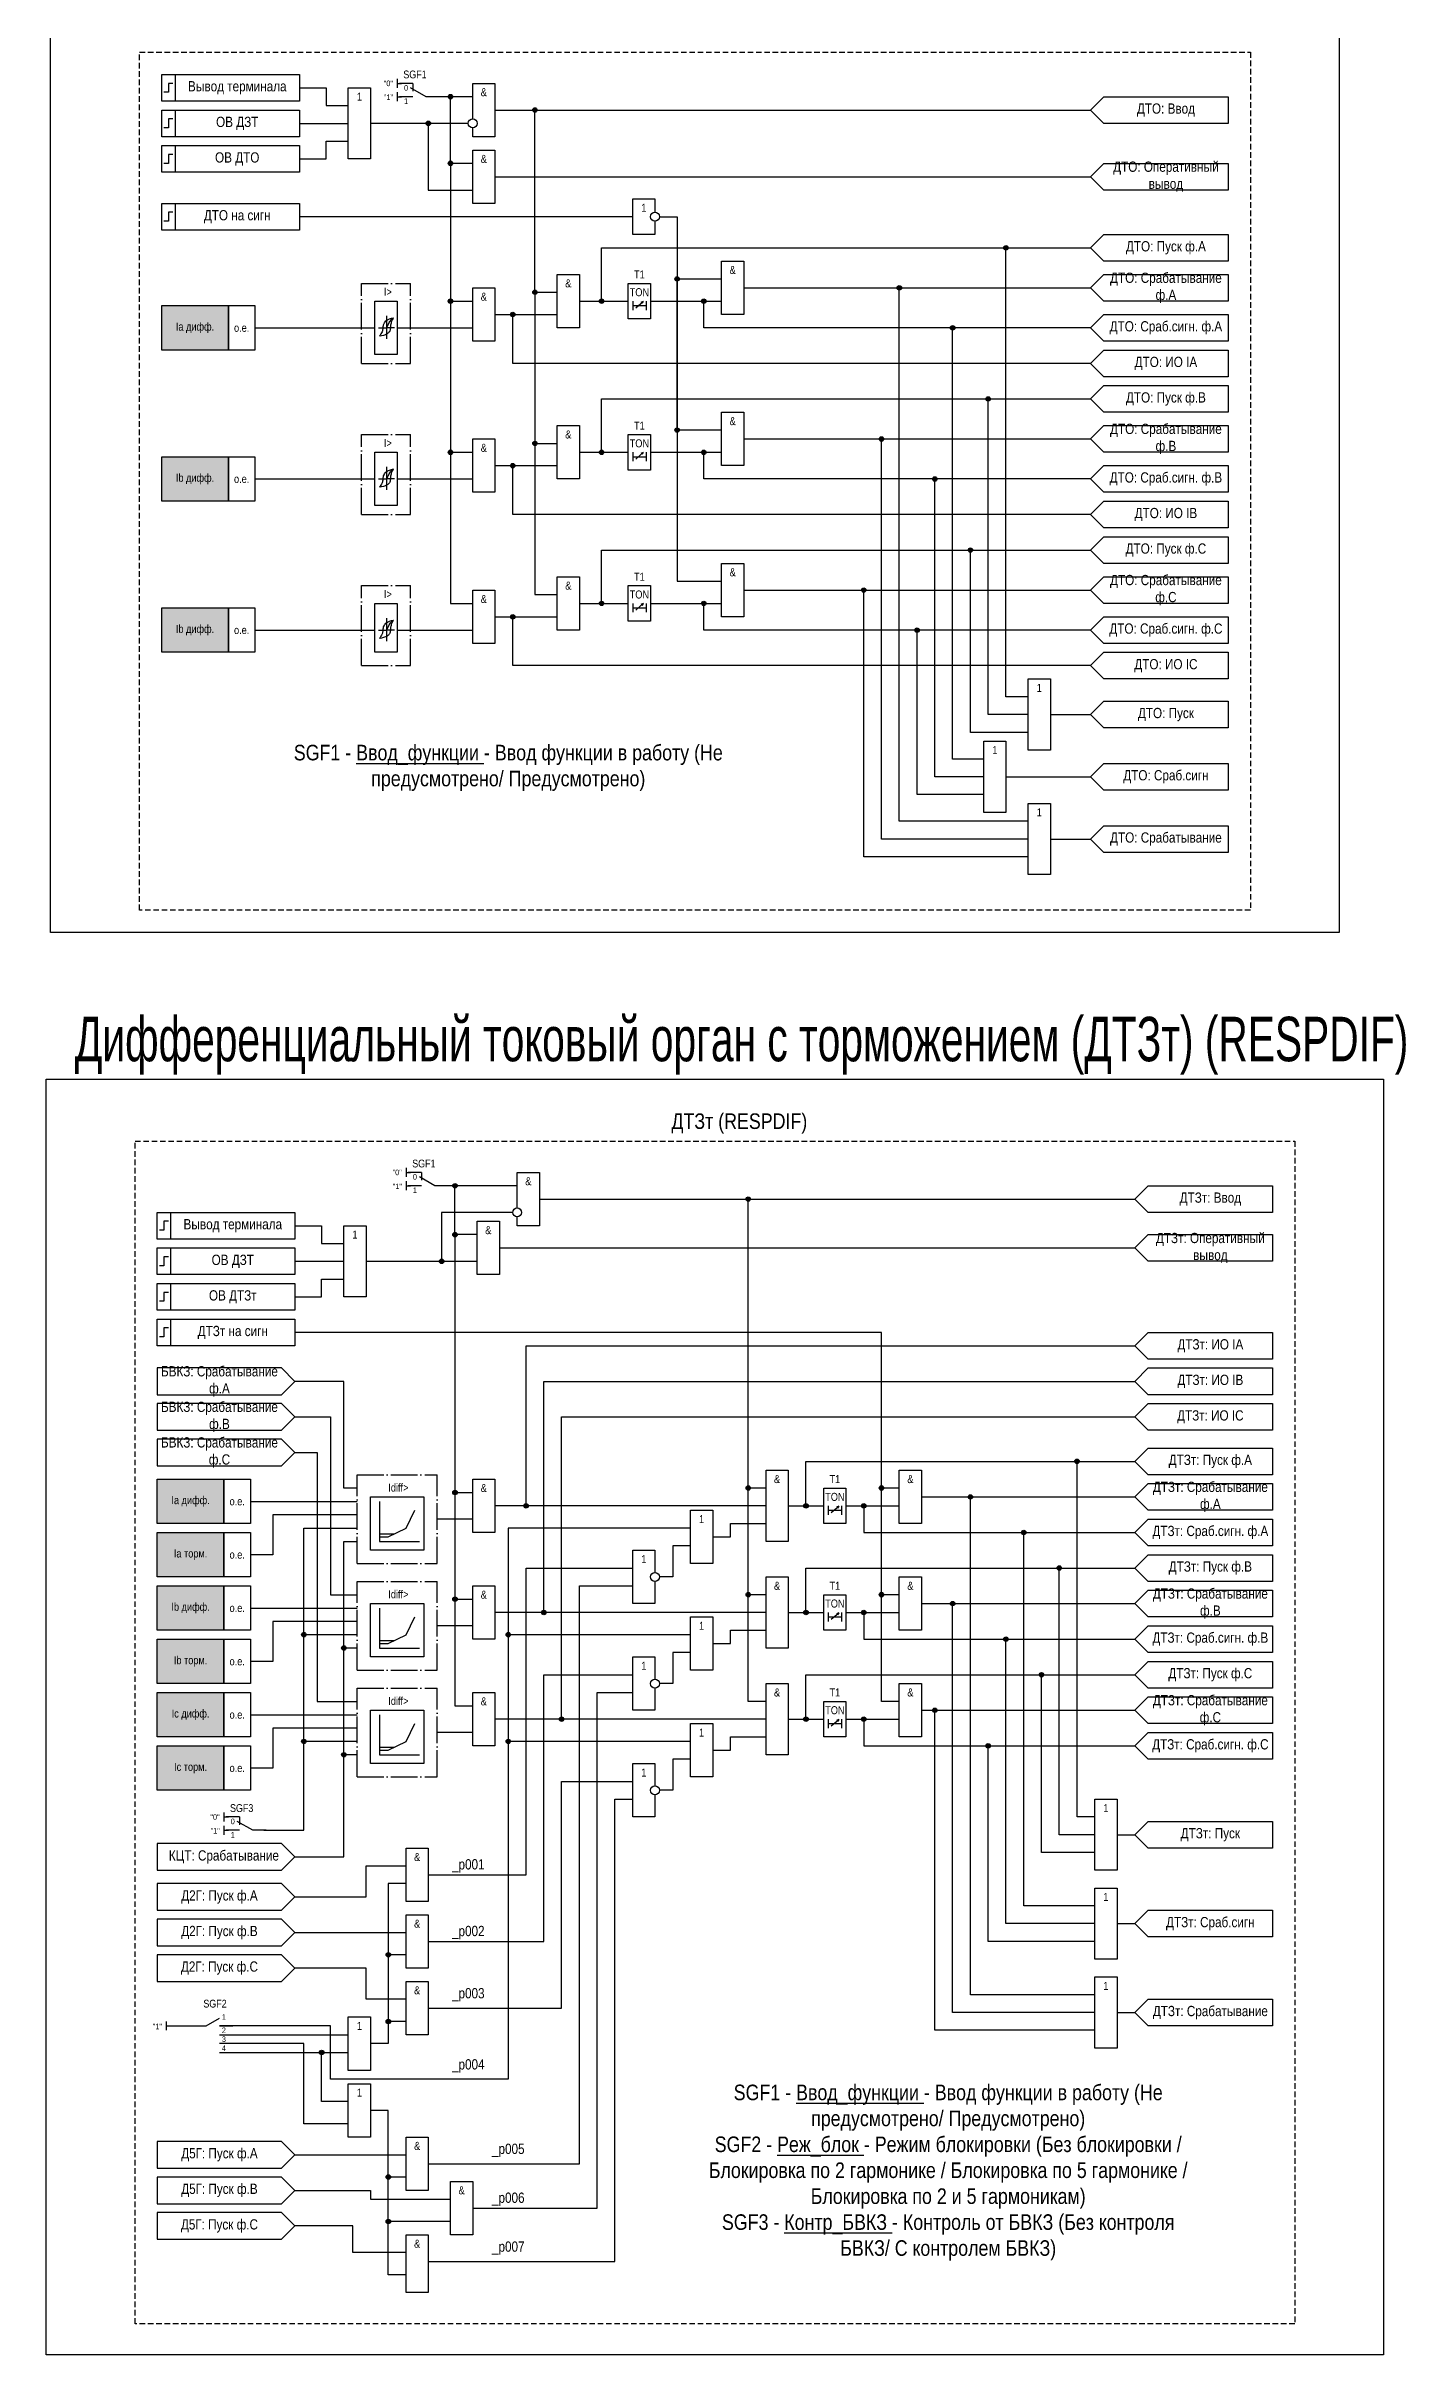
# Model space of a CAD drawing. Header units: millimetres. Extents: x 0 to 3543, y -1008 to 626.
# Drawn here: x 94 to 400, y -425 to 94 of the extents above; entities that cross this region are included whole.
import ezdxf
from ezdxf.enums import TextEntityAlignment as Align

# ---------------------------------------------------------------- set-up
doc = ezdxf.new("R2010")
doc.units = ezdxf.units.MM
doc.linetypes.add('ACAD_ISO04W100', pattern=[30, 24, -3, 0, -3])
doc.linetypes.add('штриховая2', pattern=[0.375, 0.25, -0.125])
doc.layers.add('TEXT', color=7, linetype='Continuous', lineweight=25)
doc.layers.add('Основная', color=7, linetype='Continuous')
doc.styles.add('1.8_Gost_RD', font='ARIALN.TTF', dxfattribs={"height": 1.8})
doc.styles.add('2.5_Gost_RD', font='ARIALN.TTF', dxfattribs={"height": 2.5})
doc.styles.add('3.5_Gost_RD', font='ARIALN.TTF', dxfattribs={"height": 3.5})
doc.styles.add('Вывод', font='ARIALN.TTF', dxfattribs={"height": 2.5})
doc.styles.add('Компонент', font='ARIALN.TTF', dxfattribs={"height": 3.5})

# ---------------------------------------------------------------- blocks, each defined once
blk = doc.blocks.new('Точка')
at = {"ltscale": 100}
h = blk.add_hatch(color=256, dxfattribs=at)
h.dxf.hatch_style = 1
edge = h.paths.add_edge_path()
edge.add_arc((0, 0), 0.5, 0, 360)
blk.add_circle((0, 0), 0.5, dxfattribs=at)
blk = doc.blocks.new('*U898')
at = {"layer": 'Основная', "linetype": 'ACAD_ISO04W100', "ltscale": 0.25}
for p, q in [((0, 0), (11, 0)), ((0, -18), (0, 0)), ((11, -18), (11, 0)), ((0, -18), (11, -18))]:
    blk.add_line(p, q, dxfattribs=at)
at = {"layer": 'Основная', "style": 'Компонент'}
blk.add_attdef('ОУ', text='', height=3.5, dxfattribs=at).set_placement((11, 0), align=Align.MIDDLE_CENTER)
blk = doc.blocks.new('*U1018')
at = {"layer": 'Основная', "linetype": 'ACAD_ISO04W100', "ltscale": 0.25}
for p, q in [((0, 0), (18, 0)), ((0, -20), (0, 0)), ((18, -20), (18, 0)), ((0, -20), (18, -20))]:
    blk.add_line(p, q, dxfattribs=at)
at = {"layer": 'Основная', "style": 'Компонент'}
blk.add_attdef('ОУ', text='', height=3.5, dxfattribs=at).set_placement((18, 0), align=Align.MIDDLE_CENTER)
blk = doc.blocks.new('*U956')
at = {"layer": 'Основная', "color": 0}
blk.add_line((0, 0), (6, 3.4), dxfattribs=at)
blk = doc.blocks.new('*U1017')
at = {"layer": 'Основная', "color": 0}
for p, q in [((-9, 0), (-3, 0)), ((3, 0), (9, 0))]:
    blk.add_line(p, q, dxfattribs=at)
at = {"layer": 'Основная', "ltscale": 0.25}
blk.add_blockref('*U956', (-3, 0), dxfattribs=at)
at = {"layer": 'Основная'}
for tag, height, style, p in [('ОУ', 3.5, 'Компонент', (1, 10)), ('В2', 2.5, 'Вывод', (5, 4)), ('В1', 2.5, 'Вывод', (5, -2))]:
    blk.add_attdef(tag, text='', height=height, dxfattribs=dict(at, style=style)).set_placement(p, align=Align.MIDDLE_CENTER)
blk = doc.blocks.new('*U958')
at = {"layer": 'Основная', "color": 0}
blk.add_line((0, 0), (7, 4), dxfattribs=at)
at = {"layer": 'Основная', "ltscale": 0.35}
blk.add_line((6, 6), (6, 2.5), dxfattribs=at)
blk = doc.blocks.new('*U985')
at = {"layer": 'Основная', "color": 0}
for p, q in [((-3, 6), (-9, 6)), ((-3, 0), (-9, 0)), ((9, 0), (3, 0))]:
    blk.add_line(p, q, dxfattribs=at)
at = {"layer": 'Основная', "ltscale": 0.25, "xscale": -1}
blk.add_blockref('*U958', (3, 0), dxfattribs=at)
at = {"layer": 'Основная'}
for tag, height, style, p in [('ОУ', 3.5, 'Компонент', (-2, 10)), ('В1', 2.5, 'Вывод', (-14, 6)), ('В2', 2.5, 'Вывод', (-6, 4)), ('В3', 2.5, 'Вывод', (-6, -2))]:
    blk.add_attdef(tag, text='', height=height, dxfattribs=dict(at, style=style)).set_placement(p, align=Align.MIDDLE_CENTER)

msp = doc.modelspace()

# ---------------------------------------------------------------- hatches: boundary and pattern name
at = {"ltscale": 100, "true_color": 0xf7941d}
h = msp.add_hatch(color=30, dxfattribs=at)
h.dxf.hatch_style = 1
h.paths.add_polyline_path([(120, 36), (135, 36), (135, 26), (120, 26)])
h = msp.add_hatch(color=30, dxfattribs=at)
h.dxf.hatch_style = 1
h.paths.add_polyline_path([(120, 2), (135, 2), (135, -8), (120, -8)])
h = msp.add_hatch(color=30, dxfattribs=at)
h.dxf.hatch_style = 1
h.paths.add_polyline_path([(120, -32), (135, -32), (135, -42), (120, -42)])
h = msp.add_hatch(color=30, dxfattribs=at)
h.dxf.hatch_style = 1
h.paths.add_polyline_path([(119, -228), (134, -228), (134, -238), (119, -238)])
h = msp.add_hatch(color=30, dxfattribs=at)
h.dxf.hatch_style = 1
h.paths.add_polyline_path([(119, -240), (134, -240), (134, -250), (119, -250)])
h = msp.add_hatch(color=30, dxfattribs=at)
h.dxf.hatch_style = 1
h.paths.add_polyline_path([(119, -252), (134, -252), (134, -262), (119, -262)])
h = msp.add_hatch(color=30, dxfattribs=at)
h.dxf.hatch_style = 1
h.paths.add_polyline_path([(119, -264), (134, -264), (134, -274), (119, -274)])
h = msp.add_hatch(color=30, dxfattribs=at)
h.dxf.hatch_style = 1
h.paths.add_polyline_path([(119, -276), (134, -276), (134, -286), (119, -286)])
h = msp.add_hatch(color=30, dxfattribs=at)
h.dxf.hatch_style = 1
h.paths.add_polyline_path([(119, -288), (134, -288), (134, -298), (119, -298)])

# ---------------------------------------------------------------- linework, layer by layer
at = {"ltscale": 100}
for p, q in [((173, 87), (173, 85)), ((173, 86), (174, 86)), ((173, 84), (173, 82)), ((173, 83), (174, 83)), ((151, 77), (162, 77)), ((180, 77), (167, 77)), ((180, 62), (190, 62)), ((204, 39), (209, 39))]:
    msp.add_line(p, q, dxfattribs=at)
at = {"color": 7, "ltscale": 100}
for p, q in [((226.7027, 35.463), (228.3736, 36.9489)), ((228.3736, 36.9489), (227.8516, 36.7261)), ((228.3736, 36.9489), (228.1068, 36.4826)), ((226.7027, 1.463), (228.3736, 2.9489)), ((228.3736, 2.9489), (227.8516, 2.7261)), ((228.3736, 2.9489), (228.1068, 2.4826)), ((226.7027, -32.537), (228.3736, -31.0511)), ((228.3736, -31.0511), (227.8516, -31.2739)), ((228.3736, -31.0511), (228.1068, -31.5174)), ((270.7027, -235.537), (272.3736, -234.0511)), ((272.3736, -234.0511), (271.8516, -234.2739)), ((272.3736, -234.0511), (272.1068, -234.5174)), ((270.7027, -259.537), (272.3736, -258.0511)), ((272.3736, -258.0511), (271.8516, -258.2739)), ((272.3736, -258.0511), (272.1068, -258.5174)), ((270.7027, -283.537), (272.3736, -282.0511)), ((272.3736, -282.0511), (271.8516, -282.2739)), ((272.3736, -282.0511), (272.1068, -282.5174))]:
    msp.add_line(p, q, dxfattribs=at)
at = {"color": 3, "ltscale": 100}
for p, q in [((175, -158), (175, -160)), ((175, -159), (176, -159)), ((175, -161), (175, -163)), ((175, -162), (176, -162)), ((150, -179), (161, -179)), ((166, -179), (191, -179)), ((134, -303), (134, -305)), ((134, -304), (135, -304)), ((134, -306), (134, -308)), ((134, -307), (135, -307))]:
    msp.add_line(p, q, dxfattribs=at)
at = {"ltscale": 100}
for points in [[(95, 103), (385, 103), (385, -105), (95, -105)], [(120, 88), (123, 88), (123, 82), (120, 82)], [(120, 88), (151, 88), (151, 82), (120, 82)], [(162, 85), (167, 85), (167, 69), (162, 69)], [(120, 80), (123, 80), (123, 74), (120, 74)], [(120, 80), (151, 80), (151, 74), (120, 74)], [(120, 72), (123, 72), (123, 66), (120, 66)], [(120, 72), (151, 72), (151, 66), (120, 66)], [(225, 41), (230, 41), (230, 33), (225, 33)], [(120, 36), (135, 36), (135, 26), (120, 26)], [(135, 36), (141, 36), (141, 26), (135, 26)], [(225, 7), (230, 7), (230, -1), (225, -1)], [(120, 2), (135, 2), (135, -8), (120, -8)], [(135, 2), (141, 2), (141, -8), (135, -8)], [(225, -27), (230, -27), (230, -35), (225, -35)], [(120, -32), (135, -32), (135, -42), (120, -42)], [(135, -32), (141, -32), (141, -42), (135, -42)], [(315, -48), (320, -48), (320, -64), (315, -64)], [(305, -62), (310, -62), (310, -78), (305, -78)], [(315, -76), (320, -76), (320, -92), (315, -92)], [(119, -168), (122, -168), (122, -174), (119, -174)], [(119, -168), (150, -168), (150, -174), (119, -174)], [(119, -176), (122, -176), (122, -182), (119, -182)], [(119, -176), (150, -176), (150, -182), (119, -182)], [(119, -184), (122, -184), (122, -190), (119, -190)], [(119, -184), (150, -184), (150, -190), (119, -190)], [(370, -195), (370, -201), (342, -201), (339, -198), (342, -195)], [(370, -203), (370, -209), (342, -209), (339, -206), (342, -203)], [(370, -211), (370, -217), (342, -217), (339, -214), (342, -211)], [(119, -228), (134, -228), (134, -238), (119, -238)], [(134, -228), (140, -228), (140, -238), (134, -238)], [(256, -226), (261, -226), (261, -242), (256, -242)], [(269, -230), (274, -230), (274, -238), (269, -238)], [(119, -240), (134, -240), (134, -250), (119, -250)], [(134, -240), (140, -240), (140, -250), (134, -250)], [(119, -252), (134, -252), (134, -262), (119, -262)], [(134, -252), (140, -252), (140, -262), (134, -262)], [(256, -250), (261, -250), (261, -266), (256, -266)], [(269, -254), (274, -254), (274, -262), (269, -262)], [(119, -264), (134, -264), (134, -274), (119, -274)], [(134, -264), (140, -264), (140, -274), (134, -274)], [(256, -274), (261, -274), (261, -290), (256, -290)], [(119, -276), (134, -276), (134, -286), (119, -286)], [(134, -276), (140, -276), (140, -286), (134, -286)], [(269, -278), (274, -278), (274, -286), (269, -286)], [(119, -288), (134, -288), (134, -298), (119, -298)], [(134, -288), (140, -288), (140, -298), (134, -298)], [(330, -300), (335, -300), (335, -316), (330, -316)], [(330, -320), (335, -320), (335, -336), (330, -336)], [(330, -340), (335, -340), (335, -356), (330, -356)]]:
    msp.add_lwpolyline(points, close=True, dxfattribs=at)
at = {"lineweight": 30, "ltscale": 100}
for points in [[(122.5, 86), (121.5, 86), (121.5, 84), (120.5, 84)], [(122.5, 78), (121.5, 78), (121.5, 76), (120.5, 76)], [(122.5, 70), (121.5, 70), (121.5, 68), (120.5, 68)], [(121.5, -170), (120.5, -170), (120.5, -172), (119.5, -172)], [(121.5, -178), (120.5, -178), (120.5, -180), (119.5, -180)], [(121.5, -186), (120.5, -186), (120.5, -188), (119.5, -188)]]:
    msp.add_lwpolyline(points, dxfattribs=at)
at = {"ltscale": 100}
for points in [[(151, 85), (157, 85), (157, 81), (162, 81)], [(190, 68), (185, 68), (185, 83), (180, 83)], [(190, 83), (185, 83)], [(195, 80), (328.9999, 80)], [(204, 39), (204, 39), (204, 61), (204, 61), (204, 80)], [(151, 69), (157, 69), (157, 73), (162, 73)], [(189, 77), (180, 77), (180, 62)], [(190, 68), (185, 68)], [(195, 65), (328.9999, 65)], [(231, 55), (231, 52), (226, 52), (226, 60), (231, 60), (231, 57)], [(226, 56), (151, 56)], [(232, 56), (236, 56), (236, -26), (246, -26)], [(219, 37), (219, 49), (329, 49)], [(315, -52), (310, -52), (310, 49)], [(246, 8), (236, 8), (236, 42)], [(236, 42), (246, 42)], [(204, 39), (204, 39), (204, 5), (209, 5)], [(226, 37), (226, 35)], [(229, 37), (229, 35)], [(329, 31), (242, 31), (242, 37)], [(251, 40), (329, 40)], [(315, -80), (286, -80), (286, 40)], [(226, 36), (229, 36)], [(305, -66), (298, -66), (298, 31)], [(219, 3), (219, 15), (329, 15)], [(315, -56), (306, -56), (306, 15)], [(251, 6), (329, 6)], [(315, -84), (282, -84), (282, 6)], [(204, 5), (204, 5), (204, -29), (209, -29)], [(226, 3), (226, 1)], [(226, 2), (229, 2)], [(229, 3), (229, 1)], [(329, -3), (242, -3), (242, 3)], [(305, -70), (294, -70), (294, -3)], [(219, -31), (219, -19), (329, -19)], [(315, -60), (302, -60), (302, -19)], [(226, -31), (226, -33)], [(229, -31), (229, -33)], [(329, -37), (242, -37), (242, -31)], [(251, -28), (329, -28)], [(315, -88), (278, -88), (278, -28)], [(226, -32), (229, -32)], [(305, -74), (290, -74), (290, -37)], [(320, -56), (329, -56)], [(310, -70), (329, -70)], [(320, -84), (329, -84)], [(256, -230), (252, -230), (252, -165)], [(286, -230), (282, -230), (282, -195), (150, -195)], [(265, -234), (265, -224), (339, -224)], [(330, -304), (326, -304), (326, -224)], [(256, -254), (252, -254), (252, -230)], [(286, -254), (282, -254), (282, -230)], [(291, -232), (339, -232)], [(330, -344), (302, -344), (302, -232)], [(244, -241), (248, -241), (248, -238), (256, -238)], [(270, -234), (270, -236)], [(270, -235), (273, -235)], [(273, -234), (273, -236)], [(274, -234), (286, -234)], [(278, -234), (278, -240), (339, -240)], [(239, -243), (235, -243), (235, -250), (232, -250)], [(330, -324), (314, -324), (314, -240)], [(265, -258), (265, -248), (339, -248)], [(330, -308), (322, -308), (322, -248)], [(256, -278), (252, -278), (252, -254)], [(286, -278), (282, -278), (282, -254)], [(270, -258), (270, -260)], [(270, -259), (273, -259)], [(273, -258), (273, -260)], [(274, -258), (286, -258)], [(278, -258), (278, -264), (339, -264)], [(291, -256), (339, -256)], [(330, -348), (298, -348), (298, -256)], [(164, -263), (152, -263)], [(244, -265), (248, -265), (248, -262), (256, -262)], [(330, -328), (310, -328), (310, -264)], [(164, -266), (161, -266)], [(239, -267), (235, -267), (235, -274), (232, -274)], [(265, -282), (265, -272), (339, -272)], [(330, -312), (318, -312), (318, -272)], [(291, -280), (339, -280)], [(330, -352), (294, -352), (294, -280)], [(270, -282), (270, -284)], [(270, -283), (273, -283)], [(273, -282), (273, -284)], [(274, -282), (286, -282)], [(278, -282), (278, -288), (339, -288)], [(164, -287), (152, -287)], [(164, -290), (161, -290)], [(244, -289), (248, -289), (248, -286), (256, -286)], [(330, -332), (306, -332), (306, -288)], [(239, -291), (235, -291), (235, -298), (232, -298)], [(335, -308), (339, -308)], [(149.9999, -322), (166, -322), (166, -315), (175, -315)], [(175, -319), (171, -319), (171, -355), (167, -355)], [(149.9999, -330), (175, -330)], [(335, -328), (339, -328)], [(175, -335), (171, -335)], [(175, -345), (166, -345), (166, -338), (149.9999, -338)], [(121, -351), (130, -351)], [(133, -353), (162, -353)], [(175, -350), (171, -350)], [(335, -348), (339, -348)], [(162, -373), (152, -373), (152, -355), (133, -355)], [(133, -357), (162, -357)], [(162, -368), (156, -368), (156, -357)], [(175, -407), (171, -407), (171, -370), (167, -370)], [(149.9999, -380), (175, -380)], [(149.9999, -388), (167, -388), (167, -390), (185, -390)], [(175, -385), (171, -385)], [(175, -402), (163, -402), (163, -396), (149.9999, -396)], [(185, -395), (171, -395)], [(175, -407), (171, -407)]]:
    msp.add_lwpolyline(points, dxfattribs=at)
at = {"color": 3, "ltscale": 100}
for points in [[(185, 68), (185, -31), (190, -31)], [(185, 68), (185, 3), (190, 3)], [(185, 68), (185, 37), (190, 37)], [(329, 23), (199, 23), (199, 34)], [(329, -11), (199, -11), (199, 0)], [(329, -45), (199, -45), (199, -34)], [(191, -173), (186, -173), (186, -162), (182, -162)], [(200, -162), (186, -162)], [(205, -165), (338.9999, -165)], [(150, -171), (156, -171), (156, -175), (161, -175)], [(199, -168), (183, -168), (183, -179)], [(191, -173), (186, -173)], [(186, -173), (186, -231), (190, -231)], [(196, -176), (338.9999, -176)], [(150, -187), (156, -187), (156, -183), (161, -183)], [(202, -234), (202, -198), (339, -198)], [(164, -230), (161, -230), (161, -206), (149.9999, -206)], [(206, -258), (206, -206), (339, -206)], [(149.9999, -214), (158, -214), (158, -254), (164, -254)], [(210, -282), (210, -214), (339, -214)], [(149.9999, -222), (155, -222), (155, -278), (164, -278)], [(169, -233), (169, -242)], [(186, -231), (186, -255), (190, -255)], [(164, -236), (145, -236), (145, -245), (140, -245)], [(169, -241), (171, -241), (175, -239), (177, -235)], [(190, -237), (182, -237)], [(256, -234), (195, -234)], [(239, -239), (198, -239), (198, -363), (158, -363), (158, -351), (133, -351)], [(143, -307), (152, -307), (152, -239), (164, -239)], [(149.9999, -313), (161, -313), (161, -242), (164, -242)], [(169, -240.3064), (172.3873, -240.3064)], [(169, -242), (178, -242)], [(180, -317), (202, -317), (202, -248), (226, -248)], [(180, -382), (214, -382), (214, -252), (226, -252)], [(169, -257), (169, -266)], [(169, -265), (171, -265), (175, -263), (177, -259)], [(186, -255), (186, -279), (190, -279)], [(256, -258), (195, -258)], [(164, -260), (145, -260), (145, -269), (140, -269)], [(169, -264.3064), (172.3873, -264.3064)], [(190, -261), (182, -261)], [(239, -263), (198, -263)], [(169, -266), (178, -266)], [(180, -332), (206, -332), (206, -272), (226, -272)], [(190, -392), (218, -392), (218, -276), (226, -276)], [(164, -284), (145, -284), (145, -293), (140, -293)], [(169, -281), (169, -290)], [(169, -289), (171, -289), (175, -287), (177, -283)], [(190, -285), (182, -285)], [(256, -282), (195, -282)], [(169, -288.3064), (172.3873, -288.3064)], [(169, -290), (178, -290)], [(239, -287), (198, -287)], [(180, -347), (210, -347), (210, -296), (226, -296)], [(180, -404), (222, -404), (222, -300), (226, -300)]]:
    msp.add_lwpolyline(points, dxfattribs=at)
for points in [[(360, 26), (360, 20), (332, 20), (329, 23), (332, 26)], [(360, -8), (360, -14), (332, -14), (329, -11), (332, -8)], [(360, -42), (360, -48), (332, -48), (329, -45), (332, -42)], [(94, -138), (395, -138), (395, -425), (94, -425)], [(161, -171), (166, -171), (166, -187), (161, -187)]]:
    msp.add_lwpolyline(points, close=True, dxfattribs=at)
at = {"layer": 'Основная', "ltscale": 100}
for p, q in [((168, 35.5), (168, 37)), ((168, 37), (173, 37)), ((173, 37), (173, 31)), ((168, 28), (168, 36)), ((195, 34), (209, 34)), ((168, 25), (168, 28)), ((173, 31), (190, 31)), ((173, 31), (173, 25)), ((173, 25), (168, 25)), ((168, 1.5), (168, 3)), ((168, 3), (173, 3)), ((168, -6), (168, 2)), ((173, 3), (173, -3)), ((173, -3), (190, -3)), ((173, -3), (173, -9)), ((195, 0), (209, 0)), ((168, -9), (168, -6)), ((173, -9), (168, -9)), ((168, -32.5), (168, -31)), ((168, -31), (173, -31)), ((173, -31), (173, -37)), ((168, -40), (168, -32)), ((195, -34), (209, -34)), ((168, -42), (168, -40)), ((173, -37), (190, -37)), ((173, -37), (173, -42)), ((173, -42), (168, -42)), ((121, -350), (121, -352))]:
    msp.add_line(p, q, dxfattribs=at)
at = {"layer": 'Основная'}
for p, q in [((170.6, 33.72), (170.6, 28.52)), ((170.6, -0.28), (170.6, -5.48)), ((170.6, -34.28), (170.6, -39.48))]:
    msp.add_line(p, q, dxfattribs=at)
at = {"layer": 'Основная', "color": 7, "ltscale": 100}
for p, q in [((141, 31), (168, 31)), ((168.7865, 31.0009), (170.6014, 31.0009)), ((172.4163, 31.0028), (170.6014, 31.0009)), ((141, -3), (168, -3)), ((168.7865, -2.9991), (170.6014, -2.9991)), ((172.4163, -2.9972), (170.6014, -2.9991)), ((141, -37), (168, -37)), ((168.7865, -36.9991), (170.6014, -36.9991)), ((172.4163, -36.9972), (170.6014, -36.9991))]:
    msp.add_line(p, q, dxfattribs=at)
at = {"layer": 'Основная', "color": 3, "ltscale": 100}
for p, q in [((140, -233), (164, -233)), ((167, -233.5), (167, -232)), ((167, -232), (179, -232)), ((167, -241), (167, -233)), ((179, -232), (179, -238)), ((179, -238), (179, -244)), ((167, -244), (167, -241)), ((179, -244), (167, -244)), ((140, -257), (164, -257)), ((167, -257.5), (167, -256)), ((167, -256), (179, -256)), ((167, -265), (167, -257)), ((179, -256), (179, -262)), ((179, -262), (179, -268)), ((167, -268), (167, -265)), ((179, -268), (167, -268)), ((167, -281.5), (167, -280)), ((167, -280), (179, -280)), ((179, -280), (179, -286)), ((140, -281), (164, -281)), ((167, -289), (167, -281)), ((167, -292), (167, -289)), ((179, -286), (179, -292)), ((179, -292), (167, -292))]:
    msp.add_line(p, q, dxfattribs=at)
at = {"layer": 'Основная', "linetype": 'штриховая2', "ltscale": 5}
for points in [[(115, 93), (365, 93), (365, -100), (115, -100)], [(114, -152), (375, -152), (375, -418), (114, -418)]]:
    msp.add_lwpolyline(points, close=True, dxfattribs=at)
at = {"layer": 'Основная', "ltscale": 100}
for points in [[(190, 78), (190, 86), (195, 86), (195, 74), (190, 74), (190, 76)], [(214, 37), (225, 37), (225, 37), (225, 37)], [(230, 37), (246, 37)], [(214, 3), (225, 3), (225, 3), (225, 3)], [(230, 3), (246, 3)], [(214, -31), (225, -31), (225, -31), (225, -31)], [(230, -31), (246, -31)], [(261, -234), (269, -234), (269, -234), (269, -234)], [(231, -251), (231, -256), (226, -256), (226, -244), (231, -244), (231, -249)], [(261, -258), (269, -258), (269, -258), (269, -258)], [(231, -275), (231, -280), (226, -280), (226, -268), (231, -268), (231, -273)], [(261, -282), (269, -282), (269, -282), (269, -282)], [(231, -299), (231, -304), (226, -304), (226, -292), (231, -292), (231, -297)]]:
    msp.add_lwpolyline(points, dxfattribs=at)
for points in [[(359.9999, 83), (359.9999, 77), (331.9999, 77), (328.9999, 80), (331.9999, 83)], [(190, 71), (195, 71), (195, 59), (190, 59)], [(359.9999, 68), (359.9999, 62), (331.9999, 62), (328.9999, 65), (331.9999, 68)], [(120, 59), (123, 59), (123, 53), (120, 53)], [(120, 59), (151, 59), (151, 53), (120, 53)], [(360, 52), (360, 46), (332, 46), (329, 49), (332, 52)], [(209, 43), (214, 43), (214, 31), (209, 31)], [(246, 46), (251, 46), (251, 34), (246, 34)], [(360, 43), (360, 37), (332, 37), (329, 40), (332, 43)], [(360, 34), (360, 28), (332, 28), (329, 31), (332, 34)], [(360, 18), (360, 12), (332, 12), (329, 15), (332, 18)], [(246, 12), (251, 12), (251, 0), (246, 0)], [(209, 9), (214, 9), (214, -3), (209, -3)], [(360, 9), (360, 3), (332, 3), (329, 6), (332, 9)], [(360, 0), (360, -6), (332, -6), (329, -3), (332, 0)], [(360, -16), (360, -22), (332, -22), (329, -19), (332, -16)], [(209, -25), (214, -25), (214, -37), (209, -37)], [(246, -22), (251, -22), (251, -34), (246, -34)], [(360, -25), (360, -31), (332, -31), (329, -28), (332, -25)], [(360, -34), (360, -40), (332, -40), (329, -37), (332, -34)], [(360, -53), (360, -59), (332, -59), (329, -56), (332, -53)], [(360, -67), (360, -73), (332, -73), (329, -70), (332, -67)], [(360, -81), (360, -87), (332, -87), (329, -84), (332, -81)], [(369.9999, -162), (369.9999, -168), (341.9999, -168), (338.9999, -165), (341.9999, -162)], [(369.9999, -173), (369.9999, -179), (341.9999, -179), (338.9999, -176), (341.9999, -173)], [(119, -192), (122, -192), (122, -198), (119, -198)], [(119, -192), (150, -192), (150, -198), (119, -198)], [(370, -221), (370, -227), (342, -227), (339, -224), (342, -221)], [(286, -226), (291, -226), (291, -238), (286, -238)], [(370, -229), (370, -235), (342, -235), (339, -232), (342, -229)], [(239, -235), (244, -235), (244, -247), (239, -247)], [(370, -237), (370, -243), (342, -243), (339, -240), (342, -237)], [(370, -245), (370, -251), (342, -251), (339, -248), (342, -245)], [(286, -250), (291, -250), (291, -262), (286, -262)], [(370, -253), (370, -259), (342, -259), (339, -256), (342, -253)], [(239, -259), (244, -259), (244, -271), (239, -271)], [(370, -261), (370, -267), (342, -267), (339, -264), (342, -261)], [(370, -269), (370, -275), (342, -275), (339, -272), (342, -269)], [(286, -274), (291, -274), (291, -286), (286, -286)], [(370, -277), (370, -283), (342, -283), (339, -280), (342, -277)], [(239, -283), (244, -283), (244, -295), (239, -295)], [(370, -285), (370, -291), (342, -291), (339, -288), (342, -285)], [(370, -305), (370, -311), (342, -311), (339, -308), (342, -305)], [(175, -311), (180, -311), (180, -323), (175, -323)], [(118.9999, -319), (118.9999, -325), (146.9999, -325), (149.9999, -322), (146.9999, -319)], [(118.9999, -327), (118.9999, -333), (146.9999, -333), (149.9999, -330), (146.9999, -327)], [(175, -326), (180, -326), (180, -338), (175, -338)], [(370, -325), (370, -331), (342, -331), (339, -328), (342, -325)], [(118.9999, -335), (118.9999, -341), (146.9999, -341), (149.9999, -338), (146.9999, -335)], [(175, -341), (180, -341), (180, -353), (175, -353)], [(370, -345), (370, -351), (342, -351), (339, -348), (342, -345)], [(162, -349), (167, -349), (167, -361), (162, -361)], [(162, -364), (167, -364), (167, -376), (162, -376)], [(118.9999, -377), (118.9999, -383), (146.9999, -383), (149.9999, -380), (146.9999, -377)], [(175, -376), (180, -376), (180, -388), (175, -388)], [(118.9999, -385), (118.9999, -391), (146.9999, -391), (149.9999, -388), (146.9999, -385)], [(185, -386), (190, -386), (190, -398), (185, -398)], [(118.9999, -393), (118.9999, -399), (146.9999, -399), (149.9999, -396), (146.9999, -393)], [(175, -398), (180, -398), (180, -411), (175, -411)]]:
    msp.add_lwpolyline(points, close=True, dxfattribs=at)
at = {"layer": 'Основная', "lineweight": 30, "ltscale": 100}
for points in [[(122.5, 57), (121.5, 57), (121.5, 55), (120.5, 55)], [(121.5, -194), (120.5, -194), (120.5, -196), (119.5, -196)]]:
    msp.add_lwpolyline(points, dxfattribs=at)
at = {"layer": 'Основная', "color": 3, "ltscale": 100}
for points in [[(190, 40), (195, 40), (195, 28), (190, 28)], [(190, 6), (195, 6), (195, -6), (190, -6)], [(190, -28), (195, -28), (195, -40), (190, -40)], [(191, -170), (196, -170), (196, -182), (191, -182)], [(118.9999, -203), (118.9999, -209), (146.9999, -209), (149.9999, -206), (146.9999, -203)], [(118.9999, -211), (118.9999, -217), (146.9999, -217), (149.9999, -214), (146.9999, -211)], [(118.9999, -219), (118.9999, -225), (146.9999, -225), (149.9999, -222), (146.9999, -219)], [(190, -228), (195, -228), (195, -240), (190, -240)], [(190, -252), (195, -252), (195, -264), (190, -264)], [(190, -276), (195, -276), (195, -288), (190, -288)], [(118.9999, -310), (118.9999, -316), (146.9999, -316), (149.9999, -313), (146.9999, -310)]]:
    msp.add_lwpolyline(points, close=True, dxfattribs=at)
msp.add_lwpolyline([(200, -167), (200, -159), (205, -159), (205, -171), (200, -171), (200, -169)], dxfattribs=at)
at = {"layer": 'Основная', "ltscale": 100}
for centre in [(190, 77), (231, 56), (231, -250), (231, -274), (231, -298)]:
    msp.add_circle(centre, 1, dxfattribs=at)
at = {"layer": 'Основная', "color": 3, "ltscale": 100}
msp.add_circle((200, -168), 1, dxfattribs=at)
at = {"layer": 'Основная'}
for points in [[(169.8, 30.92), (169.9527, 31.7081), (170.4415, 32.5439), (172.2, 33.257)], [(170.6014, 31.0009), (171, 31.72), (171.4669, 32.5973), (172.2, 33.257)], [(171.4795, 30.92), (171.6, 31.7081), (171.8118, 32.5439), (172.2, 33.257)], [(169.8, 30.92), (169.6, 30.1319), (169, 29.12)], [(171.4795, 30.92), (171.2473, 30.1319), (170.7586, 29.6696), (169, 29.12)], [(169.8, -3.08), (169.6, -3.8681), (169, -4.88)], [(171.4795, -3.08), (171.2473, -3.8681), (170.7586, -4.3304), (169, -4.88)], [(169.8, -3.08), (169.9527, -2.2919), (170.4415, -1.4561), (172.2, -0.743)], [(170.6014, -2.9991), (171, -2.28), (171.4669, -1.4027), (172.2, -0.743)], [(171.4795, -3.08), (171.6, -2.2919), (171.8118, -1.4561), (172.2, -0.743)], [(169.8, -37.08), (169.9527, -36.2919), (170.4415, -35.4561), (172.2, -34.743)], [(170.6014, -36.9991), (171, -36.28), (171.4669, -35.4027), (172.2, -34.743)], [(171.4795, -37.08), (171.6, -36.2919), (171.8118, -35.4561), (172.2, -34.743)], [(169.8, -37.08), (169.6, -37.8681), (169, -38.88)], [(171.4795, -37.08), (171.2473, -37.8681), (170.7586, -38.3304), (169, -38.88)]]:
    msp.add_spline(points, degree=3, dxfattribs=at)

# ---------------------------------------------------------------- block references
at = {"color": 3, "ltscale": 0.25, "xscale": 0.5, "yscale": 0.5, "zscale": 0.5}
msp.add_blockref('*U1017', (131.5, -351), dxfattribs=at).add_auto_attribs({'ОУ': 'SGF2', 'В1': '2', 'В2': '1'})
at = {"layer": 'Основная', "ltscale": 0.25, "xscale": 0.5, "yscale": 0.5, "zscale": 0.5}
msp.add_blockref('*U985', (178, 83), dxfattribs=at).add_auto_attribs({'ОУ': 'SGF1', 'В1': '"0"', 'В2': '0', 'В3': '1'})
at = {"layer": 'Основная', "ltscale": 100}
for p in [(185, 83), (204, 80), (180, 77), (185, 68), (310, 49), (236, 42), (204, 39), (219, 37), (242, 37), (286, 40), (298, 31), (306, 15), (204, 5), (236, 8), (282, 6), (219, 3), (242, 3), (294, -3), (302, -19), (219, -31), (242, -31), (278, -28), (290, -37), (252, -165), (326, -224), (252, -230), (265, -234), (278, -234), (282, -230), (302, -232), (314, -240), (322, -248), (252, -254), (282, -254), (265, -258), (278, -258), (298, -256), (152, -263), (310, -264), (161, -266), (318, -272), (294, -280), (265, -282), (278, -282), (152, -287), (161, -290), (306, -288), (171, -335), (171, -350), (156, -357), (171, -385), (171, -395)]:
    msp.add_blockref('Точка', p, dxfattribs=at)
at = {"layer": 'Основная', "ltscale": 0.25}
for p in [(165, 41), (165, 7), (165, -27)]:
    msp.add_blockref('*U898', p, dxfattribs=at)
at = {"layer": 'Основная', "color": 3, "ltscale": 100}
for p in [(185, 37), (199, 34), (185, 3), (199, 0), (199, -34), (186, -162), (186, -173), (183, -179), (186, -231), (202, -234), (186, -255), (206, -258), (198, -263), (210, -282), (198, -287)]:
    msp.add_blockref('Точка', p, dxfattribs=at)
at = {"layer": 'Основная', "color": 3, "ltscale": 0.25, "xscale": 0.5, "yscale": 0.5, "zscale": 0.5}
for p, values in [((180, -162), {'ОУ': 'SGF1', 'В1': '"0"', 'В2': '0', 'В3': '1'}), ((139, -307), {'ОУ': 'SGF3', 'В1': '"0"', 'В2': '0', 'В3': '1'})]:
    msp.add_blockref('*U985', p, dxfattribs=at).add_auto_attribs(values)
at = {"layer": 'Основная', "color": 3, "ltscale": 0.25}
for p in [(164, -227), (164, -251), (164, -275)]:
    msp.add_blockref('*U1018', p, dxfattribs=at)

# ---------------------------------------------------------------- texts
at = {"ltscale": 100, "attachment_point": 5}
for s, insert, char_height, width, style in [('Вывод терминала', (137, 85), 2.3, 28, '2.5_Gost_RD'), ('1', (164.5, 83), 1.8, 5, '2.5_Gost_RD'), ('1', (228.5, 58), 1.8, 5, '2.5_Gost_RD'), ('T1', (227.5, 43), 1.8, 5, '2.5_Gost_RD'), ('TON', (227.5, 39), 1.8, 5, '2.5_Gost_RD'), ('Ia дифф.', (127.5, 31), 1.8, 15, '1.8_Gost_RD'), ('о.е.', (138, 31), 1.8, 6, '1.8_Gost_RD'), ('TON', (227.5, 5), 1.8, 5, '2.5_Gost_RD'), ('T1', (227.5, 9), 1.8, 5, '2.5_Gost_RD'), ('Ib дифф.', (127.5, -3), 1.8, 15, '1.8_Gost_RD'), ('о.е.', (138, -3), 1.8, 6, '1.8_Gost_RD'), ('T1', (227.5, -25), 1.8, 5, '2.5_Gost_RD'), ('TON', (227.5, -29), 1.8, 5, '2.5_Gost_RD'), ('Ib дифф.', (127.5, -37), 1.8, 15, '1.8_Gost_RD'), ('о.е.', (138, -37), 1.8, 6, '1.8_Gost_RD'), ('Вывод терминала', (136, -171), 2.3, 28, '2.5_Gost_RD'), ('ДТЗт: ИО IА', (356, -198), 2.3, 28, '2.5_Gost_RD'), ('ДТЗт: ИО IB', (356, -206), 2.3, 28, '2.5_Gost_RD'), ('ДТЗт: ИО IC', (356, -214), 2.3, 28, '2.5_Gost_RD'), ('T1', (271.5, -228), 1.8, 5, '2.5_Gost_RD'), ('Ia дифф.', (126.5, -233), 1.8, 15, '1.8_Gost_RD'), ('о.е.', (137, -233), 1.8, 6, '1.8_Gost_RD'), ('TON', (271.5, -232), 1.8, 5, '2.5_Gost_RD'), ('Ia торм.', (126.5, -245), 1.8, 15, '1.8_Gost_RD'), ('о.е.', (137, -245), 1.8, 6, '1.8_Gost_RD'), ('T1', (271.5, -252), 1.8, 5, '2.5_Gost_RD'), ('Ib дифф.', (126.5, -257), 1.8, 15, '1.8_Gost_RD'), ('о.е.', (137, -257), 1.8, 6, '1.8_Gost_RD'), ('TON', (271.5, -256), 1.8, 5, '2.5_Gost_RD'), ('Ib торм.', (126.5, -269), 1.8, 15, '1.8_Gost_RD'), ('о.е.', (137, -269), 1.8, 6, '1.8_Gost_RD'), ('T1', (271.5, -276), 1.8, 5, '2.5_Gost_RD'), ('Ic дифф.', (126.5, -281), 1.8, 15, '1.8_Gost_RD'), ('TON', (271.5, -280), 1.8, 5, '2.5_Gost_RD'), ('о.е.', (137, -281), 1.8, 6, '1.8_Gost_RD'), ('Ic торм.', (126.5, -293), 1.8, 15, '1.8_Gost_RD'), ('о.е.', (137, -293), 1.8, 6, '1.8_Gost_RD')]:
    msp.add_mtext(s, dxfattribs=dict(at, insert=insert, char_height=char_height, width=width, style=style))
at = {"ltscale": 100, "insert": (170, 83.4962), "char_height": 1.25, "attachment_point": 1, "style": '3.5_Gost_RD'}
msp.add_mtext_dynamic_manual_height_columns('"1"', width=2, gutter_width=17.5, heights=[0], dxfattribs=at)
at = {"color": 3, "ltscale": 100, "attachment_point": 5, "style": '2.5_Gost_RD'}
for s, insert, char_height, width in [('ДТО: ИО IА', (346, 23), 2.3, 28), ('ДТО: ИО IB', (346, -11), 2.3, 28), ('ДТО: ИО IС', (346, -45), 2.3, 28), ('1', (163.5, -173), 1.8, 5)]:
    msp.add_mtext(s, dxfattribs=dict(at, insert=insert, char_height=char_height, width=width))
at = {"color": 30, "ltscale": 100, "attachment_point": 5, "style": '3.5_Gost_RD'}
for s, insert, char_height, width in [('SGF1 - {\\LВвод_функции} - Ввод функции в работу (Не предусмотрено/ Предусмотрено)', (198, -68), 3.5, 97.07147), ('{\\W0.8;\\C3;Дифференциальный токовый орган с торможением (ДТЗт) (RESPDIF)}', (250.5, -130.5), 10, 341), ('\\pt108.5;ДТЗт (RESPDIF)', (250, -148), 3.5, 250), ('SGF1 - {\\LВвод_функции} - Ввод функции в работу (Не предусмотрено/ Предусмотрено)\\PSGF2 - {\\LРеж_блок} - Режим блокировки (Без блокировки / Блокировка по 2 гармонике / Блокировка по 5 гармонике / Блокировка по 2 и 5 гармоникам)\\PSGF3 - {\\LКонтр_БВКЗ} - Контроль от БВКЗ (Без контроля БВКЗ/ С контролем БВКЗ)', (297, -384), 3.5, 111.887444)]:
    msp.add_mtext(s, dxfattribs=dict(at, insert=insert, char_height=char_height, width=width))
at = {"color": 3, "ltscale": 100, "char_height": 1.25, "attachment_point": 1, "style": '3.5_Gost_RD'}
for insert in [(172, -161.5038), (131, -306.5038)]:
    msp.add_mtext_dynamic_manual_height_columns('"1"', width=2, gutter_width=17.5, heights=[0], dxfattribs=dict(at, insert=insert))
at = {"color": 6, "ltscale": 100, "char_height": 2.3, "width": 28, "attachment_point": 5, "style": '2.5_Gost_RD'}
for s, insert in [('_p001', (189, -315)), ('_p002', (189, -330)), ('_p003', (189, -344)), ('_p004', (189, -360)), ('_p005', (198, -379)), ('_p006', (198, -390)), ('_p007', (198, -401))]:
    msp.add_mtext(s, dxfattribs=dict(at, insert=insert))
at = {"layer": 'TEXT', "color": 0, "ltscale": 100, "char_height": 2.3, "width": 28, "attachment_point": 5, "style": '2.5_Gost_RD'}
for insert in [(137, 77), (136, -179)]:
    msp.add_mtext('{\\C256;ОВ ДЗТ}', dxfattribs=dict(at, insert=insert))
at = {"layer": 'TEXT', "ltscale": 100, "char_height": 1.25, "width": 2, "attachment_point": 5, "style": '2.5_Gost_RD'}
for s, insert in [('4', (134, -356)), ('3', (134, -354))]:
    msp.add_mtext(s, dxfattribs=dict(at, insert=insert))
at = {"layer": 'Основная', "ltscale": 100, "attachment_point": 5, "style": '2.5_Gost_RD'}
for s, insert, char_height, width in [('&', (192.5, 84), 1.8, 5), ('ДТО: Ввод', (345.9999, 80), 2.3, 28), ('&', (192.5, 69), 1.8, 5), ('ДТО на сигн', (137, 56), 2.3, 28), ('&', (211.5, 41), 1.8, 5), ('&', (248.5, 44), 1.8, 5), ('ДТО: Сраб.сигн. ф.А', (346.0001, 31), 2.3, 28), ('&', (248.5, 10), 1.8, 5), ('&', (211.5, 7), 1.8, 5), ('ДТО: Сраб.сигн. ф.В', (346.0001, -3), 2.3, 28), ('&', (248.5, -24), 1.8, 5), ('&', (211.5, -27), 1.8, 5), ('ДТО: Сраб.сигн. ф.С', (346, -37), 2.3, 28), ('1', (317.5, -50), 1.8, 5), ('ДТО: Пуск', (346.0001, -56), 2.3, 28), ('1', (307.5, -64), 1.8, 5), ('ДТО: Сраб.сигн', (346, -70), 2.3, 28), ('1', (317.5, -78), 1.8, 5), ('ДТЗт: Ввод', (356, -165), 2.3, 28), ('ДТЗт на сигн', (136, -195), 2.3, 28), ('&', (258.5, -228), 1.8, 5), ('&', (288.5, -228), 1.8, 5), ('1', (241.5, -237), 1.8, 5), ('ДТЗт: Сраб.сигн. ф.А', (356, -240), 2.3, 28), ('1', (228.5, -246), 1.8, 5), ('&', (258.5, -252), 1.8, 5), ('&', (288.5, -252), 1.8, 5), ('1', (241.5, -261), 1.8, 5), ('ДТЗт: Сраб.сигн. ф.В', (356, -264), 2.3, 28), ('1', (228.5, -270), 1.8, 5), ('&', (258.5, -276), 1.8, 5), ('&', (288.5, -276), 1.8, 5), ('1', (241.5, -285), 1.8, 5), ('ДТЗт: Сраб.сигн. ф.С', (356, -288), 2.3, 28), ('1', (228.5, -294), 1.8, 5), ('1', (332.5, -302), 1.8, 5), ('&', (177.5, -313), 1.8, 5), ('1', (332.5, -322), 1.8, 5), ('&', (177.5, -328), 1.8, 5), ('ДТЗт: Сраб.сигн', (356, -328), 2.3, 28), ('&', (177.5, -343), 1.8, 5), ('1', (332.5, -342), 1.8, 5), ('1', (164.5, -351), 1.8, 5), ('1', (164.5, -366), 1.8, 5), ('&', (177.5, -378), 1.8, 5), ('&', (187.5, -388), 1.8, 5), ('&', (177.5, -400), 1.8, 5)]:
    msp.add_mtext(s, dxfattribs=dict(at, insert=insert, char_height=char_height, width=width))
at = {"layer": 'Основная', "color": 0, "ltscale": 100, "char_height": 2.3, "width": 28, "attachment_point": 5, "style": '2.5_Gost_RD'}
for s, insert in [('{\\C256;ОВ ДТО}', (137, 69)), ('{\\C256;ДТО: Оперативный вывод}', (346, 65)), ('{\\C256;ДТО: Пуск ф.А}', (346.0001, 49)), ('{\\C256;ДТО: Срабатывание ф.А}', (346.0001, 40)), ('{\\C256;ДТО: Пуск ф.В}', (346.0001, 15)), ('{\\C256;ДТО: Срабатывание ф.В}', (346.0001, 6)), ('{\\C256;ДТО: Пуск ф.С}', (346.0001, -19)), ('{\\C256;ДТО: Срабатывание ф.С}', (346.0001, -28)), ('{\\C256;ДТО: Срабатывание}', (346.0001, -84)), ('{\\C256;ДТЗт: Оперативный вывод}', (356.0001, -176)), ('{\\C256;ОВ ДТЗт}', (136, -187)), ('{\\C256;БВКЗ: Срабатывание ф.А}', (133, -206)), ('{\\C256;БВКЗ: Срабатывание ф.В}', (133, -214)), ('{\\C256;БВКЗ: Срабатывание ф.С}', (133, -222)), ('{\\C256;ДТЗт: Пуск ф.А}', (356.0001, -224)), ('{\\C256;ДТЗт: Срабатывание ф.А}', (356.0001, -232)), ('{\\C256;ДТЗт: Пуск ф.В}', (356.0001, -248)), ('{\\C256;ДТЗт: Срабатывание ф.В}', (356.0001, -256)), ('{\\C256;ДТЗт: Пуск ф.С}', (356.0001, -272)), ('{\\C256;ДТЗт: Срабатывание ф.С}', (356.0001, -280)), ('{\\C256;ДТЗт: Пуск}', (356.0001, -308)), ('{\\C256;Д2Г: Пуск ф.А}', (133, -322)), ('{\\C256;Д2Г: Пуск ф.B}', (133, -330)), ('{\\C256;Д2Г: Пуск ф.C}', (133, -338)), ('{\\C256;ДТЗт: Срабатывание}', (356.0001, -348)), ('{\\C256;Д5Г: Пуск ф.А}', (133, -380)), ('{\\C256;Д5Г: Пуск ф.B}', (133, -388)), ('{\\C256;Д5Г: Пуск ф.C}', (133, -396))]:
    msp.add_mtext(s, dxfattribs=dict(at, insert=insert))
at = {"layer": 'Основная', "color": 7, "ltscale": 100, "char_height": 1.8, "attachment_point": 1, "style": '1.8_Gost_RD'}
for insert in [(170, 40), (170, 6), (170, -28)]:
    msp.add_mtext_dynamic_manual_height_columns('I>', width=4, gutter_width=17.5, heights=[0], dxfattribs=dict(at, insert=insert))
at = {"layer": 'Основная', "color": 3, "ltscale": 100, "attachment_point": 5, "style": '2.5_Gost_RD'}
for s, insert, char_height, width in [('&', (192.5, 38), 1.8, 5), ('&', (192.5, 4), 1.8, 5), ('&', (192.5, -30), 1.8, 5), ('&', (202.5, -161), 1.8, 5), ('&', (193.5, -172), 1.8, 5), ('&', (192.5, -230), 1.8, 5), ('&', (192.5, -254), 1.8, 5), ('&', (192.5, -278), 1.8, 5), ('{\\C256;КЦТ: Срабатывание}', (134, -313), 2.3, 26.50833)]:
    msp.add_mtext(s, dxfattribs=dict(at, insert=insert, char_height=char_height, width=width))
at = {"layer": 'Основная', "color": 3, "ltscale": 100, "char_height": 1.8, "attachment_point": 1, "style": '1.8_Gost_RD'}
for insert in [(171, -229), (171, -253), (171, -277)]:
    msp.add_mtext_dynamic_manual_height_columns('Idiff>', width=4, gutter_width=17.5, heights=[0], dxfattribs=dict(at, insert=insert))
at = {"layer": 'Основная', "ltscale": 100, "insert": (118, -350.5038), "char_height": 1.25, "attachment_point": 1, "style": '3.5_Gost_RD'}
msp.add_mtext_dynamic_manual_height_columns('"1"', width=2, gutter_width=17.5, heights=[0], dxfattribs=at)

doc.saveas('drawing.dxf')
